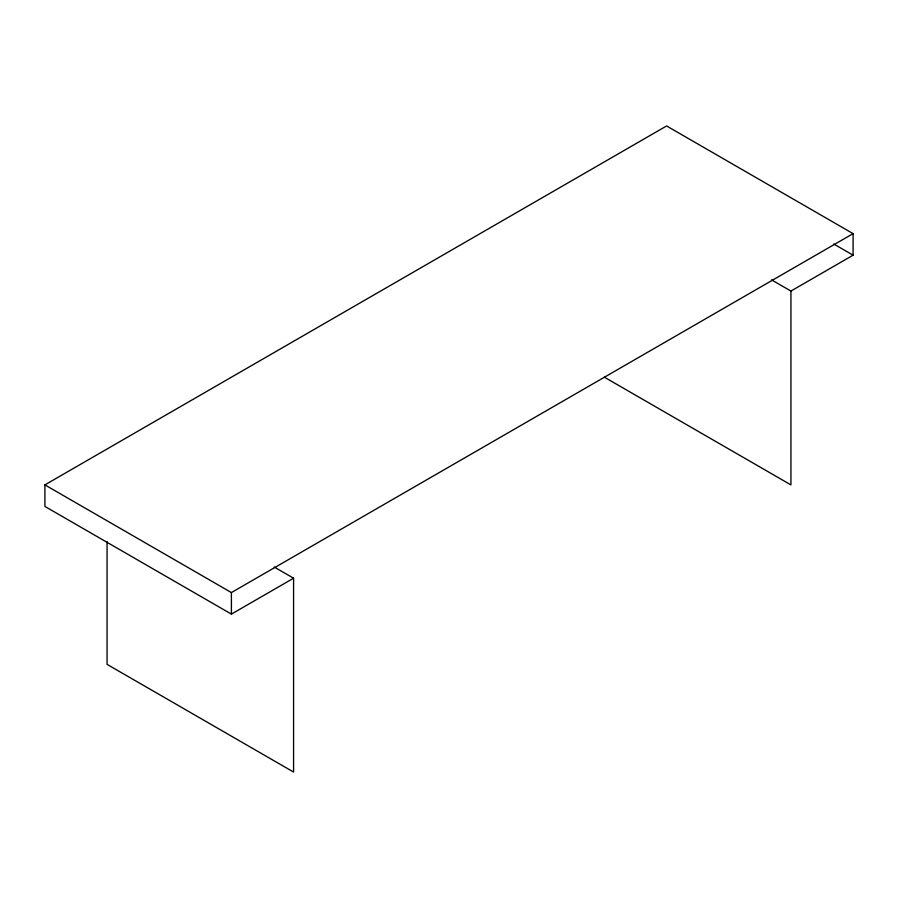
<?xml version="1.0" encoding="UTF-8"?>
<svg xmlns="http://www.w3.org/2000/svg" width="898" height="898" viewBox="0 0 898 898"><rect width="100%" height="100%" fill="white"/><g stroke="black" fill="none" stroke-linecap="round" stroke-linejoin="round"><path stroke-width="1.35" d="M107.064 541.651L107.064 664.363L293.579 772.044L293.579 578.211L231.403 614.109L44.9 506.427L44.9 484.886L666.597 125.956L853.1 233.637L853.1 255.178L790.936 291.064L771.55 279.884M44.9 484.886L231.403 592.568L853.1 233.637M833.726 243.987L853.1 255.178M604.421 377.216L790.936 484.898L790.936 291.064M274.204 567.031L293.579 578.211M231.403 592.568L231.403 614.109"/></g></svg>
